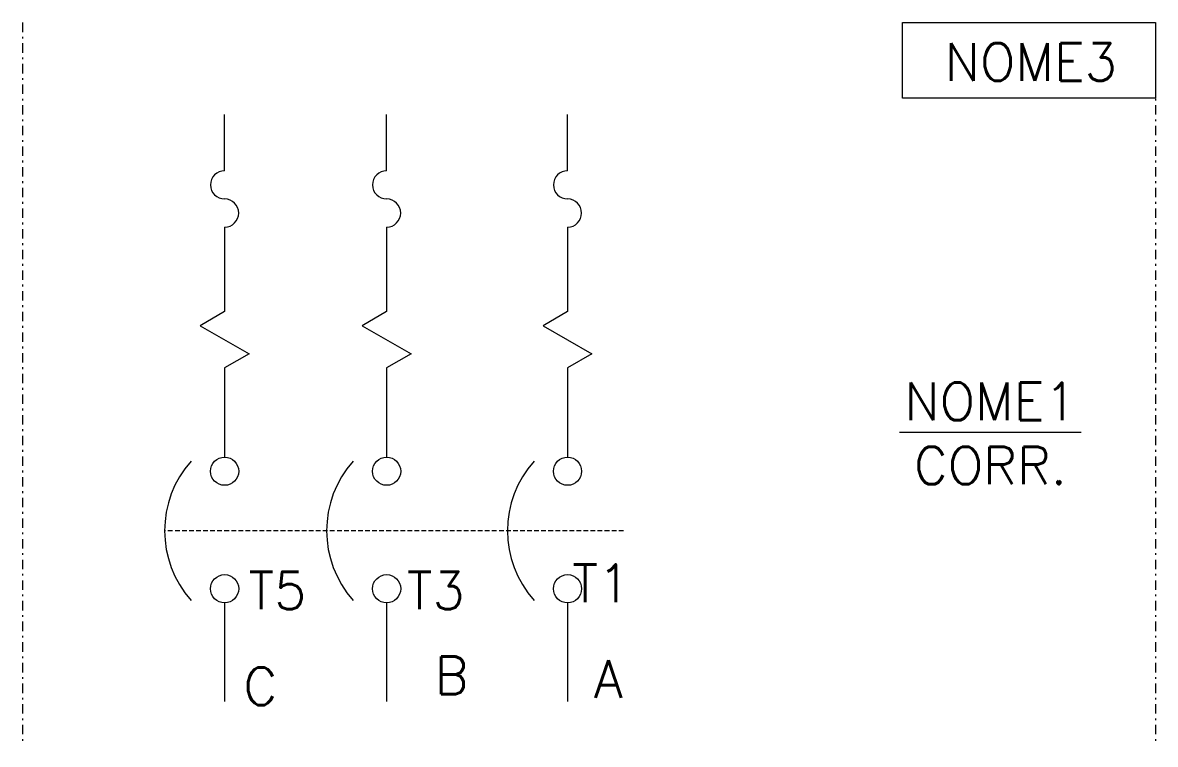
# Model space of a CAD drawing. Header units: millimetres. Extents: x 1509.2 to 1569.5, y 1153.8 to 1192.2.
import ezdxf
from ezdxf.enums import TextEntityAlignment as Align

# ---------------------------------------------------------------- set-up
doc = ezdxf.new("R2010")
doc.units = ezdxf.units.MM
doc.linetypes.add('DASHDOT', pattern=[1, 0.5, -0.25, 0, -0.25])
doc.linetypes.add('HIDDEN', pattern=[0.375, 0.25, -0.125])
doc.styles.add('ROMANS', font='romans.shx')

msp = doc.modelspace()

# ---------------------------------------------------------------- linework, layer by layer
at = {"color": 7, "linetype": 'DASHDOT'}
for p, q in [((1509.225, 1192.238), (1509.225, 1153.803)), ((1569.531, 1192.238), (1569.531, 1153.803))]:
    msp.add_line(p, q, dxfattribs=at)
for p, q in [((1519.977, 1184.349), (1519.977, 1187.349)), ((1528.603, 1184.349), (1528.603, 1187.349)), ((1538.234, 1184.349), (1538.234, 1187.349)), ((1555.917, 1170.42), (1565.583, 1170.42))]:
    msp.add_line(p, q)
at = {"linetype": 'Continuous'}
for p, q in [((1519.977, 1181.349), (1519.977, 1176.849)), ((1528.603, 1181.349), (1528.603, 1176.849)), ((1538.234, 1181.349), (1538.234, 1176.849)), ((1519.977, 1176.849), (1518.678, 1176.099)), ((1528.603, 1176.849), (1527.304, 1176.099)), ((1538.234, 1176.849), (1536.935, 1176.099)), ((1518.678, 1176.099), (1521.276, 1174.599)), ((1527.304, 1176.099), (1529.902, 1174.599)), ((1536.935, 1176.099), (1539.533, 1174.599)), ((1521.276, 1174.599), (1519.977, 1173.849)), ((1529.902, 1174.599), (1528.603, 1173.849)), ((1539.533, 1174.599), (1538.234, 1173.849)), ((1519.977, 1173.849), (1519.977, 1169.099)), ((1528.603, 1173.849), (1528.603, 1169.099)), ((1538.234, 1173.849), (1538.234, 1169.099))]:
    msp.add_line(p, q, dxfattribs=at)
msp.add_lwpolyline([(1556.061, 1192.238), (1569.531, 1192.238), (1569.531, 1188.217), (1556.061, 1188.217)], close=True)
at = {"linetype": 'HIDDEN', "flags": 128}
msp.add_lwpolyline([(1541.211, 1165.18), (1516.784, 1165.18)], dxfattribs=at)
at = {"flags": 128}
for points in [[(1519.977, 1161.34), (1519.977, 1156.09)], [(1528.603, 1161.34), (1528.603, 1156.09)], [(1538.234, 1161.34), (1538.234, 1156.09)]]:
    msp.add_lwpolyline(points, dxfattribs=at)
at = {"linetype": 'Continuous'}
for centre in [(1519.977, 1168.349), (1528.603, 1168.349), (1538.234, 1168.349), (1519.977, 1162.09), (1528.603, 1162.09), (1538.234, 1162.09)]:
    msp.add_circle(centre, 0.75, dxfattribs=at)
for centre, radius, start, end in [((1519.977, 1183.599), 0.75, 90, 270), ((1528.603, 1183.599), 0.75, 90, 270), ((1538.234, 1183.599), 0.75, 90, 270), ((1519.977, 1182.099), 0.75, 270, 90), ((1528.603, 1182.099), 0.75, 270, 90), ((1538.234, 1182.099), 0.75, 270, 90), ((1522.364, 1165.18), 5.581, 138.30629, 221.69371), ((1530.991, 1165.18), 5.581, 138.30629, 221.69371), ((1540.621, 1165.18), 5.581, 138.30629, 221.69371)]:
    msp.add_arc(centre, radius, start, end, dxfattribs=at)

# ---------------------------------------------------------------- texts
at = {"lineweight": -3, "style": 'ROMANS'}
for tag, p in [('NOME3', (1562.896, 1190.144)), ('NOME1', (1560.75, 1172.066)), ('CORR.', (1560.75, 1168.655))]:
    msp.add_attdef(tag, text='', height=2, dxfattribs=at).set_placement(p, align=Align.MIDDLE_CENTER)
for tag, p in [('T1', (1541.57, 1162.384)), ('T5', (1524.331, 1161.996)), ('T3', (1532.761, 1161.996)), ('C', (1522.78, 1156.895)), ('B', (1532.955, 1157.476)), ('A', (1541.182, 1157.282))]:
    msp.add_attdef(tag, text='', height=2, dxfattribs=at).set_placement(p, align=Align.MIDDLE_RIGHT)

doc.saveas('drawing.dxf')
